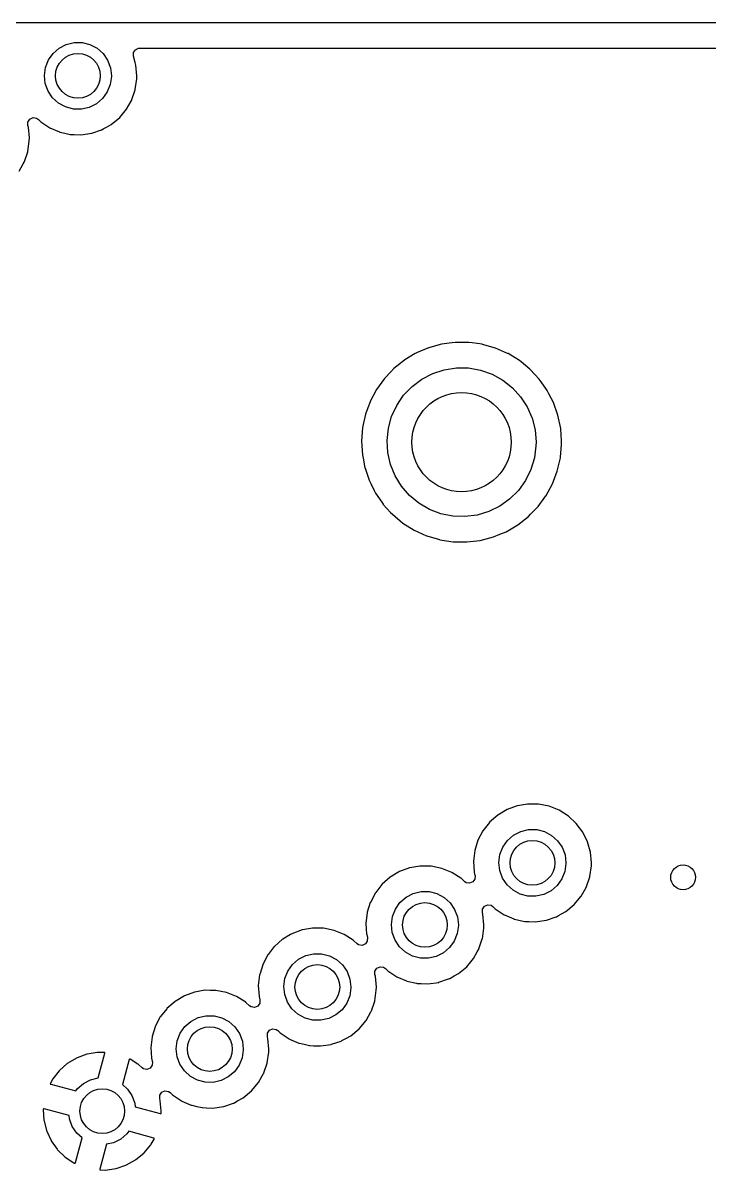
# Model space of a CAD drawing. Extents: x 64 to 233, y -134 to -59.
# Drawn here: x 147.24 to 161.05, y -106.22 to -83.13 of the extents above; entities that cross this region are included whole.
import ezdxf

# ---------------------------------------------------------------- set-up
doc = ezdxf.new("R2010")
doc.units = 0
doc.layers.add('BLACK', color=7, linetype='CONTINUOUS')

msp = doc.modelspace()

# ---------------------------------------------------------------- linework, layer by layer
at = {"layer": 'BLACK', "linetype": 'CONTINUOUS'}
for p, q in [((163.754, -83.1262), (141.101, -83.1262)), ((147.966, -83.6326), (148.11, -83.5582)), ((148.11, -83.5582), (148.268, -83.5203)), ((148.268, -83.5203), (148.43, -83.5212)), ((148.43, -83.5212), (148.587, -83.5607)), ((148.587, -83.5607), (148.73, -83.6366)), ((147.75, -83.8719), (147.844, -83.7392)), ((147.844, -83.7392), (147.966, -83.6326)), ((148.73, -83.6366), (148.851, -83.7445)), ((148.851, -83.7445), (148.943, -83.8781)), ((149.463, -83.7949), (149.464, -83.7239)), ((149.499, -83.9217), (149.463, -83.7949)), ((149.464, -83.7239), (149.503, -83.6646)), ((149.503, -83.6646), (149.568, -83.6358)), ((149.568, -83.6358), (149.584, -83.6347)), ((149.584, -83.6347), (163.692, -83.6347)), ((147.67, -84.1838), (147.691, -84.023)), ((147.691, -84.023), (147.75, -83.8719)), ((148.943, -83.8781), (149.001, -84.0299)), ((149.001, -84.0299), (149.02, -84.1909)), ((149.514, -83.9743), (149.499, -83.9217)), ((149.534, -84.1909), (149.514, -83.9743)), ((147.688, -84.345), (147.67, -84.1838)), ((149.02, -84.205), (148.997, -84.3656)), ((149.02, -84.1909), (149.02, -84.205)), ((149.501, -84.4683), (149.532, -84.2531)), ((149.532, -84.2531), (149.534, -84.1909)), ((147.744, -84.4973), (147.688, -84.345)), ((147.834, -84.6319), (147.744, -84.4973)), ((148.937, -84.5161), (148.842, -84.6478)), ((148.997, -84.3656), (148.937, -84.5161)), ((149.433, -84.6688), (149.499, -84.4738)), ((149.499, -84.4738), (149.501, -84.4683)), ((149.499, -84.4738), (149.499, -84.4738)), ((147.954, -84.7411), (147.834, -84.6319)), ((148.097, -84.8185), (147.954, -84.7411)), ((148.719, -84.7531), (148.574, -84.826)), ((148.842, -84.6478), (148.719, -84.7531)), ((149.325, -84.8641), (149.414, -84.7041)), ((149.414, -84.7041), (149.428, -84.6793)), ((149.428, -84.6793), (149.431, -84.6743)), ((149.428, -84.6793), (149.428, -84.6793)), ((149.431, -84.6743), (149.433, -84.6688)), ((149.433, -84.6688), (149.433, -84.6688)), ((148.254, -84.8596), (148.097, -84.8185)), ((148.416, -84.8622), (148.254, -84.8596)), ((148.574, -84.826), (148.416, -84.8622)), ((149.186, -85.0313), (149.325, -84.8641)), ((147.34, -85.1209), (147.379, -85.0616)), ((147.34, -85.1919), (147.34, -85.1209)), ((147.349, -85.2243), (147.34, -85.1919)), ((147.369, -85.4409), (147.349, -85.2243)), ((147.379, -85.0616), (147.444, -85.0328)), ((147.444, -85.0328), (147.514, -85.0437)), ((147.514, -85.0437), (147.549, -85.0675)), ((147.549, -85.0675), (147.597, -85.1146)), ((147.597, -85.1146), (147.778, -85.2354)), ((148.856, -85.2612), (148.922, -85.2243)), ((148.922, -85.2243), (149.018, -85.1704)), ((149.018, -85.1704), (149.186, -85.0313)), ((147.367, -85.5031), (147.369, -85.4409)), ((147.778, -85.2354), (147.783, -85.2377)), ((147.783, -85.2377), (147.783, -85.2377)), ((147.783, -85.2377), (147.973, -85.319)), ((147.973, -85.319), (147.973, -85.319)), ((147.973, -85.319), (147.978, -85.3213)), ((147.978, -85.3213), (147.983, -85.3225)), ((147.983, -85.3225), (148.082, -85.3447)), ((148.082, -85.3447), (148.19, -85.3693)), ((148.19, -85.3693), (148.196, -85.3695)), ((148.196, -85.3695), (148.196, -85.3695)), ((148.196, -85.3695), (148.269, -85.3724)), ((148.269, -85.3724), (148.407, -85.3778)), ((148.407, -85.3778), (148.623, -85.3466)), ((148.623, -85.3466), (148.628, -85.3447)), ((148.628, -85.3447), (148.823, -85.2785)), ((148.628, -85.3447), (148.628, -85.3447)), ((148.823, -85.2785), (148.829, -85.2767)), ((148.823, -85.2785), (148.823, -85.2785)), ((148.829, -85.2767), (148.856, -85.2612)), ((147.336, -85.7183), (147.367, -85.5031)), ((147.263, -85.9293), (147.266, -85.9243)), ((147.266, -85.9243), (147.268, -85.9188)), ((147.268, -85.9188), (147.334, -85.7238)), ((147.268, -85.9188), (147.268, -85.9188)), ((147.334, -85.7238), (147.336, -85.7183)), ((147.334, -85.7238), (147.334, -85.7238)), ((147.16, -86.1141), (147.246, -85.9603)), ((147.246, -85.9603), (147.263, -85.9293)), ((147.263, -85.9293), (147.263, -85.9293)), ((155.64, -89.6023), (155.406, -89.6664)), ((155.666, -89.5953), (155.64, -89.6023)), ((155.67, -89.5942), (155.666, -89.5953)), ((155.666, -89.5953), (155.666, -89.5953)), ((155.819, -89.5746), (155.67, -89.5942)), ((155.938, -89.559), (155.819, -89.5746)), ((155.942, -89.5584), (155.938, -89.559)), ((155.938, -89.559), (155.938, -89.559)), ((155.946, -89.5584), (155.942, -89.5584)), ((156.072, -89.5591), (155.946, -89.5584)), ((155.946, -89.5584), (155.946, -89.5584)), ((156.216, -89.5598), (156.072, -89.5591)), ((156.282, -89.5693), (156.216, -89.5598)), ((156.483, -89.5978), (156.282, -89.5693)), ((156.487, -89.5984), (156.483, -89.5978)), ((156.483, -89.5978), (156.483, -89.5978)), ((156.75, -89.6735), (156.487, -89.5984)), ((155.135, -89.7852), (154.923, -89.9123)), ((155.154, -89.7739), (155.135, -89.7852)), ((155.158, -89.7722), (155.154, -89.7739)), ((155.402, -89.6681), (155.158, -89.7722)), ((155.158, -89.7722), (155.158, -89.7722)), ((155.406, -89.6664), (155.402, -89.6681)), ((156.754, -89.6752), (156.75, -89.6735)), ((156.995, -89.7807), (156.754, -89.6752)), ((156.754, -89.6752), (156.754, -89.6752)), ((157.001, -89.7835), (156.995, -89.7807)), ((157.005, -89.7858), (157.001, -89.7835)), ((157.057, -89.8176), (157.005, -89.7858)), ((157.005, -89.7858), (157.005, -89.7858)), ((157.234, -89.9266), (157.057, -89.8176)), ((154.919, -89.9145), (154.706, -90.0857)), ((154.923, -89.9123), (154.919, -89.9145)), ((154.923, -89.9123), (154.923, -89.9123)), ((155.721, -90.1085), (155.964, -90.0713)), ((155.964, -90.0713), (156.209, -90.0743)), ((156.209, -90.0743), (156.451, -90.1174)), ((157.267, -89.9536), (157.234, -89.9266)), ((157.443, -90.0974), (157.267, -89.9536)), ((154.517, -90.2844), (154.357, -90.5068)), ((154.524, -90.2767), (154.517, -90.2844)), ((154.644, -90.15), (154.524, -90.2767)), ((154.706, -90.0857), (154.644, -90.15)), ((155.072, -90.4459), (155.269, -90.2983)), ((155.269, -90.2983), (155.487, -90.1848)), ((155.487, -90.1848), (155.721, -90.1085)), ((156.451, -90.1174), (156.683, -90.1994)), ((156.683, -90.1994), (156.898, -90.3182)), ((157.446, -90.1001), (157.443, -90.0974)), ((157.443, -90.0974), (157.443, -90.0974)), ((157.449, -90.1032), (157.446, -90.1001)), ((157.544, -90.2051), (157.449, -90.1032)), ((157.449, -90.1032), (157.449, -90.1032)), ((157.633, -90.3007), (157.544, -90.2051)), ((157.67, -90.3538), (157.633, -90.3007)), ((154.357, -90.5068), (154.229, -90.7488)), ((154.902, -90.6236), (155.072, -90.4459)), ((156.898, -90.3182), (157.091, -90.4706)), ((157.091, -90.4706), (157.257, -90.6524)), ((157.78, -90.5105), (157.67, -90.3538)), ((157.79, -90.5247), (157.78, -90.5105)), ((157.792, -90.5285), (157.79, -90.5247)), ((157.826, -90.5934), (157.792, -90.5285)), ((157.792, -90.5285), (157.792, -90.5285)), ((154.228, -90.7528), (154.182, -90.8768)), ((154.229, -90.7488), (154.228, -90.7528)), ((154.228, -90.7528), (154.228, -90.7528)), ((154.764, -90.8267), (154.902, -90.6236)), ((157.257, -90.6524), (157.39, -90.8588)), ((157.916, -90.7681), (157.826, -90.5934)), ((158.007, -91.0262), (157.916, -90.7681)), ((154.135, -91.006), (154.077, -91.2735)), ((154.182, -90.8768), (154.135, -91.006)), ((154.66, -91.0497), (154.764, -90.8267)), ((157.39, -90.8588), (157.488, -91.0842)), ((154.595, -91.2866), (154.66, -91.0497)), ((157.488, -91.0842), (157.548, -91.3226)), ((158.063, -91.2944), (158.007, -91.0262)), ((154.077, -91.2735), (154.055, -91.5465)), ((154.569, -91.531), (154.595, -91.2866)), ((157.548, -91.3226), (157.568, -91.5676)), ((158.063, -91.2987), (158.063, -91.2944)), ((158.08, -91.5423), (158.063, -91.2987)), ((158.063, -91.2987), (158.063, -91.2987)), ((154.055, -91.5465), (154.071, -91.8199)), ((154.583, -91.7764), (154.569, -91.531)), ((157.566, -91.6409), (157.534, -91.8846)), ((157.568, -91.5676), (157.566, -91.6409)), ((158.058, -91.8703), (158.081, -91.6123)), ((158.081, -91.5676), (158.08, -91.5423)), ((158.081, -91.6098), (158.081, -91.5676)), ((158.081, -91.6123), (158.081, -91.6098)), ((158.081, -91.6123), (158.081, -91.6123)), ((154.071, -91.8199), (154.072, -91.8242)), ((154.072, -91.8242), (154.072, -91.8242)), ((154.072, -91.8242), (154.091, -91.9214)), ((154.091, -91.9214), (154.124, -92.0887)), ((154.637, -92.0162), (154.583, -91.7764)), ((157.534, -91.8846), (157.463, -92.1198)), ((157.995, -92.1495), (158.057, -91.8826)), ((158.057, -91.8826), (158.058, -91.8703)), ((154.124, -92.0887), (154.125, -92.0927)), ((154.125, -92.0927), (154.125, -92.0927)), ((154.125, -92.0927), (154.208, -92.3352)), ((154.729, -92.2439), (154.637, -92.0162)), ((157.463, -92.1198), (157.354, -92.3402)), ((157.899, -92.4057), (157.995, -92.1495)), ((154.208, -92.3352), (154.212, -92.3478)), ((154.212, -92.3478), (154.239, -92.4017)), ((154.858, -92.4535), (154.729, -92.2439)), ((157.354, -92.3402), (157.211, -92.5398)), ((154.239, -92.4017), (154.311, -92.5435)), ((154.311, -92.5435), (154.335, -92.5924)), ((154.335, -92.5924), (154.338, -92.596)), ((154.338, -92.596), (154.338, -92.596)), ((154.338, -92.596), (154.463, -92.7775)), ((155.019, -92.6393), (154.858, -92.4535)), ((157.211, -92.5398), (157.036, -92.7133)), ((157.772, -92.6398), (157.897, -92.4095)), ((157.897, -92.4095), (157.899, -92.4057)), ((157.897, -92.4095), (157.897, -92.4095)), ((154.463, -92.7775), (154.49, -92.8181)), ((154.49, -92.8181), (154.493, -92.8213)), ((154.493, -92.8213), (154.493, -92.8213)), ((154.493, -92.8213), (154.639, -92.9815)), ((155.208, -92.7964), (155.019, -92.6393)), ((155.42, -92.9204), (155.208, -92.7964)), ((156.836, -92.8561), (156.616, -92.9642)), ((157.036, -92.7133), (156.836, -92.8561)), ((157.608, -92.8636), (157.765, -92.6498)), ((157.765, -92.6498), (157.768, -92.6464)), ((157.768, -92.6464), (157.772, -92.6398)), ((154.639, -92.9815), (154.675, -93.0207)), ((154.675, -93.0207), (154.885, -93.1963)), ((155.65, -93.0081), (155.42, -92.9204)), ((155.891, -93.0571), (155.65, -93.0081)), ((156.136, -93.0661), (155.891, -93.0571)), ((156.38, -93.0348), (156.136, -93.0661)), ((156.616, -92.9642), (156.38, -93.0348)), ((157.2, -93.2327), (157.415, -93.0637)), ((157.415, -93.0637), (157.457, -93.0207)), ((157.457, -93.0207), (157.557, -92.9172)), ((157.557, -92.9172), (157.606, -92.8671)), ((157.606, -92.8671), (157.608, -92.8636)), ((157.608, -92.8636), (157.608, -92.8636)), ((154.885, -93.1963), (154.889, -93.1986)), ((154.889, -93.1986), (155.113, -93.3396)), ((156.963, -93.3709), (157.2, -93.2327)), ((155.113, -93.3396), (155.113, -93.3396)), ((155.113, -93.3396), (155.117, -93.3419)), ((155.117, -93.3419), (155.185, -93.3725)), ((155.185, -93.3725), (155.363, -93.4528)), ((155.363, -93.4528), (155.363, -93.4528)), ((155.363, -93.4528), (155.366, -93.4546)), ((155.366, -93.4546), (155.371, -93.4558)), ((155.371, -93.4558), (155.371, -93.4558)), ((155.371, -93.4558), (155.625, -93.5311)), ((155.625, -93.5311), (155.625, -93.5311)), ((155.625, -93.5311), (155.629, -93.5323)), ((155.629, -93.5323), (155.633, -93.533)), ((155.633, -93.533), (155.633, -93.533)), ((155.633, -93.533), (155.896, -93.5731)), ((156.174, -93.5781), (156.445, -93.5452)), ((156.445, -93.5452), (156.71, -93.4757)), ((156.71, -93.4757), (156.714, -93.474)), ((156.714, -93.474), (156.837, -93.4233)), ((156.714, -93.474), (156.714, -93.474)), ((156.837, -93.4233), (156.963, -93.3709)), ((155.896, -93.5731), (155.896, -93.5731)), ((155.896, -93.5731), (155.9, -93.5738)), ((155.9, -93.5738), (156.039, -93.5759)), ((156.039, -93.5759), (156.169, -93.578)), ((156.169, -93.578), (156.169, -93.578)), ((156.169, -93.578), (156.174, -93.5781)), ((157.396, -98.8552), (157.193, -98.8901)), ((157.402, -98.8542), (157.396, -98.8552)), ((157.396, -98.8552), (157.396, -98.8552)), ((157.505, -98.8556), (157.402, -98.8542)), ((157.614, -98.857), (157.505, -98.8556)), ((157.619, -98.8571), (157.614, -98.857)), ((157.614, -98.857), (157.614, -98.857)), ((157.833, -98.8995), (157.619, -98.8571)), ((156.797, -99.0776), (156.633, -99.221)), ((156.983, -98.9663), (156.797, -99.0776)), ((157.188, -98.8911), (156.983, -98.9663)), ((157.193, -98.8901), (157.188, -98.8911)), ((157.193, -98.8901), (157.193, -98.8901)), ((158.035, -98.9801), (157.833, -98.8995)), ((158.219, -99.0962), (158.035, -98.9801)), ((156.629, -99.2255), (156.549, -99.3275)), ((156.633, -99.221), (156.629, -99.2255)), ((158.378, -99.2438), (158.219, -99.0962)), ((158.509, -99.4181), (158.378, -99.2438)), ((156.498, -99.3918), (156.397, -99.5843)), ((156.549, -99.3275), (156.498, -99.3918)), ((156.994, -99.5875), (157.116, -99.4809)), ((157.116, -99.4809), (157.26, -99.4065)), ((157.26, -99.4065), (157.418, -99.3686)), ((157.418, -99.3686), (157.58, -99.3695)), ((157.58, -99.3695), (157.737, -99.409)), ((157.737, -99.409), (157.88, -99.4849)), ((157.88, -99.4849), (158.001, -99.5927)), ((158.605, -99.6132), (158.509, -99.4181)), ((156.397, -99.5843), (156.333, -99.792)), ((156.841, -99.8713), (156.9, -99.7202)), ((156.9, -99.7202), (156.994, -99.5875)), ((158.001, -99.5927), (158.093, -99.7264)), ((158.093, -99.7264), (158.151, -99.8781)), ((158.606, -99.6188), (158.605, -99.6132)), ((158.659, -99.8063), (158.606, -99.6188)), ((156.333, -99.792), (156.307, -100.008)), ((156.307, -100.008), (156.321, -100.225)), ((156.82, -100.032), (156.841, -99.8713)), ((158.151, -99.8781), (158.17, -100.039)), ((158.664, -99.8225), (158.659, -99.8063)), ((158.684, -100.039), (158.664, -99.8225)), ((154.818, -100.216), (154.631, -100.328)), ((155.022, -100.141), (154.818, -100.216)), ((155.028, -100.14), (155.022, -100.141)), ((155.231, -100.105), (155.028, -100.14)), ((155.028, -100.14), (155.028, -100.14)), ((155.237, -100.104), (155.231, -100.105)), ((155.231, -100.105), (155.231, -100.105)), ((155.339, -100.106), (155.237, -100.104)), ((155.449, -100.107), (155.339, -100.106)), ((155.454, -100.107), (155.449, -100.107)), ((155.449, -100.107), (155.449, -100.107)), ((155.668, -100.15), (155.454, -100.107)), ((155.87, -100.23), (155.668, -100.15)), ((156.054, -100.346), (155.87, -100.23)), ((156.321, -100.225), (156.323, -100.231)), ((156.323, -100.231), (156.323, -100.231)), ((156.323, -100.231), (156.33, -100.262)), ((156.838, -100.193), (156.82, -100.032)), ((156.894, -100.346), (156.838, -100.193)), ((158.147, -100.214), (158.087, -100.364)), ((158.17, -100.053), (158.147, -100.214)), ((158.17, -100.039), (158.17, -100.053)), ((158.651, -100.317), (158.682, -100.101)), ((158.682, -100.101), (158.684, -100.039)), ((154.464, -100.476), (154.34, -100.633)), ((154.468, -100.471), (154.464, -100.476)), ((154.631, -100.328), (154.468, -100.471)), ((156.058, -100.35), (156.054, -100.346)), ((156.131, -100.418), (156.058, -100.35)), ((156.058, -100.35), (156.058, -100.35)), ((156.16, -100.438), (156.131, -100.418)), ((156.23, -100.451), (156.16, -100.438)), ((156.296, -100.423), (156.23, -100.451)), ((156.336, -100.365), (156.296, -100.423)), ((156.33, -100.262), (156.338, -100.292)), ((156.339, -100.294), (156.336, -100.365)), ((156.338, -100.292), (156.339, -100.294)), ((156.984, -100.48), (156.894, -100.346)), ((158.087, -100.364), (157.992, -100.496)), ((158.583, -100.517), (158.649, -100.322)), ((158.649, -100.322), (158.651, -100.317)), ((158.649, -100.322), (158.649, -100.322)), ((154.333, -100.642), (154.232, -100.834)), ((154.34, -100.633), (154.333, -100.642)), ((154.951, -100.731), (155.095, -100.656)), ((155.095, -100.656), (155.252, -100.619)), ((155.252, -100.619), (155.415, -100.619)), ((155.415, -100.619), (155.572, -100.659)), ((155.572, -100.659), (155.715, -100.735)), ((157.104, -100.589), (156.984, -100.48)), ((157.247, -100.667), (157.104, -100.589)), ((157.404, -100.708), (157.247, -100.667)), ((157.566, -100.71), (157.404, -100.708)), ((157.724, -100.674), (157.566, -100.71)), ((157.869, -100.601), (157.724, -100.674)), ((157.992, -100.496), (157.869, -100.601)), ((158.475, -100.712), (158.575, -100.533)), ((158.575, -100.533), (158.578, -100.528)), ((158.578, -100.528), (158.581, -100.523)), ((158.578, -100.528), (158.578, -100.528)), ((158.581, -100.523), (158.583, -100.517)), ((158.583, -100.517), (158.583, -100.517)), ((154.23, -100.84), (154.17, -101.033)), ((154.232, -100.834), (154.23, -100.84)), ((154.735, -100.97), (154.828, -100.837)), ((154.828, -100.837), (154.951, -100.731)), ((155.715, -100.735), (155.836, -100.843)), ((155.836, -100.843), (155.928, -100.976)), ((156.49, -100.969), (156.529, -100.91)), ((156.529, -100.91), (156.594, -100.881)), ((156.594, -100.881), (156.664, -100.892)), ((156.664, -100.892), (156.699, -100.916)), ((156.699, -100.916), (156.747, -100.963)), ((158.168, -101.019), (158.336, -100.88)), ((158.336, -100.88), (158.475, -100.712)), ((154.167, -101.042), (154.142, -101.258)), ((154.17, -101.033), (154.167, -101.042)), ((154.655, -101.282), (154.676, -101.121)), ((154.676, -101.121), (154.735, -100.97)), ((155.928, -100.976), (155.986, -101.128)), ((155.986, -101.128), (156.005, -101.289)), ((156.49, -101.04), (156.49, -100.969)), ((156.499, -101.073), (156.49, -101.04)), ((156.519, -101.289), (156.499, -101.073)), ((156.747, -100.963), (156.928, -101.084)), ((156.928, -101.084), (156.933, -101.086)), ((156.933, -101.086), (156.933, -101.086)), ((156.933, -101.086), (157.123, -101.167)), ((157.123, -101.167), (157.123, -101.167)), ((157.123, -101.167), (157.128, -101.17)), ((157.128, -101.17), (157.133, -101.171)), ((157.133, -101.171), (157.306, -101.21)), ((157.778, -101.193), (157.973, -101.127)), ((157.973, -101.127), (157.979, -101.125)), ((157.973, -101.127), (157.973, -101.127)), ((157.979, -101.125), (158.021, -101.101)), ((158.021, -101.101), (158.081, -101.068)), ((158.081, -101.068), (158.168, -101.019)), ((152.857, -101.391), (152.653, -101.466)), ((152.863, -101.39), (152.857, -101.391)), ((153.066, -101.355), (152.863, -101.39)), ((152.863, -101.39), (152.863, -101.39)), ((153.072, -101.354), (153.066, -101.355)), ((153.066, -101.355), (153.066, -101.355)), ((153.174, -101.356), (153.072, -101.354)), ((153.283, -101.357), (153.174, -101.356)), ((153.289, -101.357), (153.283, -101.357)), ((153.283, -101.357), (153.283, -101.357)), ((153.503, -101.4), (153.289, -101.357)), ((153.705, -101.48), (153.503, -101.4)), ((154.142, -101.258), (154.156, -101.475)), ((154.673, -101.443), (154.655, -101.282)), ((156.005, -101.303), (155.982, -101.464)), ((156.005, -101.289), (156.005, -101.303)), ((156.486, -101.567), (156.517, -101.351)), ((156.517, -101.351), (156.519, -101.289)), ((157.306, -101.21), (157.34, -101.218)), ((157.34, -101.218), (157.346, -101.218)), ((157.346, -101.218), (157.346, -101.218)), ((157.346, -101.218), (157.419, -101.221)), ((157.419, -101.221), (157.557, -101.226)), ((157.557, -101.226), (157.773, -101.195)), ((157.773, -101.195), (157.778, -101.193)), ((157.778, -101.193), (157.778, -101.193)), ((152.466, -101.578), (152.303, -101.721)), ((152.473, -101.574), (152.466, -101.578)), ((152.625, -101.483), (152.473, -101.574)), ((152.653, -101.466), (152.625, -101.483)), ((153.889, -101.596), (153.705, -101.48)), ((153.893, -101.6), (153.889, -101.596)), ((153.966, -101.668), (153.893, -101.6)), ((153.893, -101.6), (153.893, -101.6)), ((154.171, -101.615), (154.131, -101.673)), ((154.156, -101.475), (154.158, -101.481)), ((154.158, -101.481), (154.158, -101.481)), ((154.158, -101.481), (154.174, -101.544)), ((154.174, -101.544), (154.171, -101.615)), ((154.729, -101.596), (154.673, -101.443)), ((154.819, -101.73), (154.729, -101.596)), ((155.922, -101.614), (155.827, -101.746)), ((155.982, -101.464), (155.922, -101.614)), ((156.418, -101.767), (156.484, -101.572)), ((156.484, -101.572), (156.486, -101.567)), ((156.484, -101.572), (156.484, -101.572)), ((152.299, -101.726), (152.175, -101.883)), ((152.303, -101.721), (152.299, -101.726)), ((153.995, -101.688), (153.966, -101.668)), ((154.065, -101.701), (153.995, -101.688)), ((154.131, -101.673), (154.065, -101.701)), ((154.939, -101.839), (154.819, -101.73)), ((155.082, -101.917), (154.939, -101.839)), ((155.704, -101.851), (155.559, -101.924)), ((155.827, -101.746), (155.704, -101.851)), ((156.31, -101.962), (156.384, -101.829)), ((156.384, -101.829), (156.413, -101.778)), ((156.413, -101.778), (156.416, -101.773)), ((156.413, -101.778), (156.413, -101.778)), ((156.416, -101.773), (156.418, -101.767)), ((156.418, -101.767), (156.418, -101.767)), ((152.065, -102.09), (152.011, -102.265)), ((152.067, -102.084), (152.065, -102.09)), ((152.168, -101.892), (152.067, -102.084)), ((152.175, -101.883), (152.168, -101.892)), ((152.57, -102.22), (152.663, -102.087)), ((152.663, -102.087), (152.786, -101.981)), ((152.786, -101.981), (152.93, -101.906)), ((152.93, -101.906), (153.087, -101.869)), ((153.087, -101.869), (153.25, -101.869)), ((153.25, -101.869), (153.407, -101.909)), ((153.407, -101.909), (153.55, -101.985)), ((153.55, -101.985), (153.671, -102.093)), ((153.671, -102.093), (153.763, -102.226)), ((155.238, -101.958), (155.082, -101.917)), ((155.401, -101.96), (155.238, -101.958)), ((155.559, -101.924), (155.401, -101.96)), ((156.171, -102.13), (156.31, -101.962)), ((152.002, -102.292), (151.977, -102.508)), ((152.011, -102.265), (152.002, -102.292)), ((152.511, -102.371), (152.57, -102.22)), ((153.763, -102.226), (153.821, -102.378)), ((154.325, -102.219), (154.364, -102.16)), ((154.325, -102.29), (154.325, -102.219)), ((154.334, -102.323), (154.325, -102.29)), ((154.354, -102.539), (154.334, -102.323)), ((154.364, -102.16), (154.429, -102.131)), ((154.429, -102.131), (154.499, -102.142)), ((154.499, -102.142), (154.534, -102.166)), ((154.534, -102.166), (154.582, -102.213)), ((154.582, -102.213), (154.763, -102.334)), ((155.832, -102.365), (155.917, -102.317)), ((155.917, -102.317), (156.003, -102.269)), ((156.003, -102.269), (156.171, -102.13)), ((151.977, -102.508), (151.991, -102.725)), ((152.49, -102.532), (152.511, -102.371)), ((152.508, -102.693), (152.49, -102.532)), ((153.84, -102.553), (153.817, -102.714)), ((153.821, -102.378), (153.84, -102.539)), ((153.84, -102.539), (153.84, -102.553)), ((154.352, -102.601), (154.354, -102.539)), ((154.763, -102.334), (154.768, -102.336)), ((154.768, -102.336), (154.768, -102.336)), ((154.768, -102.336), (154.957, -102.417)), ((154.957, -102.417), (154.957, -102.417)), ((154.957, -102.417), (154.963, -102.42)), ((154.963, -102.42), (154.968, -102.421)), ((154.968, -102.421), (155.162, -102.465)), ((155.162, -102.465), (155.175, -102.468)), ((155.175, -102.468), (155.181, -102.468)), ((155.181, -102.468), (155.181, -102.468)), ((155.181, -102.468), (155.254, -102.471)), ((155.254, -102.471), (155.392, -102.476)), ((155.392, -102.476), (155.608, -102.445)), ((155.608, -102.445), (155.613, -102.443)), ((155.613, -102.443), (155.808, -102.377)), ((155.613, -102.443), (155.613, -102.443)), ((155.808, -102.377), (155.813, -102.375)), ((155.808, -102.377), (155.808, -102.377)), ((155.813, -102.375), (155.832, -102.365)), ((150.488, -102.716), (150.301, -102.828)), ((150.692, -102.641), (150.488, -102.716)), ((150.698, -102.64), (150.692, -102.641)), ((150.901, -102.605), (150.698, -102.64)), ((150.698, -102.64), (150.698, -102.64)), ((150.907, -102.604), (150.901, -102.605)), ((150.901, -102.605), (150.901, -102.605)), ((151.009, -102.606), (150.907, -102.604)), ((151.118, -102.607), (151.009, -102.606)), ((151.124, -102.607), (151.118, -102.607)), ((151.118, -102.607), (151.118, -102.607)), ((151.338, -102.65), (151.124, -102.607)), ((151.54, -102.73), (151.338, -102.65)), ((151.723, -102.846), (151.54, -102.73)), ((151.991, -102.725), (151.992, -102.731)), ((151.992, -102.731), (151.992, -102.731)), ((151.992, -102.731), (152.009, -102.794)), ((152.564, -102.846), (152.508, -102.693)), ((153.817, -102.714), (153.757, -102.864)), ((154.321, -102.817), (154.352, -102.601)), ((150.134, -102.976), (150.008, -103.136)), ((150.138, -102.971), (150.134, -102.976)), ((150.301, -102.828), (150.138, -102.971)), ((151.728, -102.85), (151.723, -102.846)), ((151.801, -102.918), (151.728, -102.85)), ((151.728, -102.85), (151.728, -102.85)), ((151.83, -102.938), (151.801, -102.918)), ((151.9, -102.951), (151.83, -102.938)), ((151.965, -102.923), (151.9, -102.951)), ((152.006, -102.865), (151.965, -102.923)), ((152.009, -102.794), (152.006, -102.865)), ((152.654, -102.98), (152.564, -102.846)), ((152.774, -103.089), (152.654, -102.98)), ((153.662, -102.996), (153.539, -103.101)), ((153.757, -102.864), (153.662, -102.996)), ((154.251, -103.023), (154.253, -103.017)), ((154.253, -103.017), (154.319, -102.822)), ((154.253, -103.017), (154.253, -103.017)), ((154.319, -102.822), (154.321, -102.817)), ((154.319, -102.822), (154.319, -102.822)), ((150.003, -103.142), (149.902, -103.334)), ((150.008, -103.136), (150.003, -103.142)), ((150.498, -103.337), (150.621, -103.231)), ((150.621, -103.231), (150.765, -103.156)), ((150.765, -103.156), (150.922, -103.119)), ((150.922, -103.119), (151.085, -103.119)), ((151.085, -103.119), (151.242, -103.159)), ((151.242, -103.159), (151.385, -103.235)), ((151.385, -103.235), (151.506, -103.343)), ((152.917, -103.167), (152.774, -103.089)), ((153.073, -103.208), (152.917, -103.167)), ((153.236, -103.21), (153.073, -103.208)), ((153.394, -103.174), (153.236, -103.21)), ((153.539, -103.101), (153.394, -103.174)), ((154.005, -103.38), (154.145, -103.212)), ((154.145, -103.212), (154.242, -103.038)), ((154.242, -103.038), (154.248, -103.028)), ((154.248, -103.028), (154.251, -103.023)), ((154.248, -103.028), (154.248, -103.028)), ((149.9, -103.34), (149.84, -103.534)), ((149.902, -103.334), (149.9, -103.34)), ((150.346, -103.621), (150.405, -103.47)), ((150.405, -103.47), (150.498, -103.337)), ((151.506, -103.343), (151.598, -103.476)), ((151.598, -103.476), (151.655, -103.628)), ((152.159, -103.54), (152.16, -103.469)), ((152.16, -103.469), (152.199, -103.41)), ((152.199, -103.41), (152.264, -103.381)), ((152.264, -103.381), (152.334, -103.392)), ((152.334, -103.392), (152.369, -103.416)), ((152.369, -103.416), (152.417, -103.463)), ((152.417, -103.463), (152.598, -103.584)), ((153.838, -103.519), (154.005, -103.38)), ((149.837, -103.542), (149.812, -103.758)), ((149.84, -103.534), (149.837, -103.542)), ((150.325, -103.782), (150.346, -103.621)), ((151.655, -103.628), (151.675, -103.789)), ((152.162, -103.549), (152.159, -103.54)), ((152.169, -103.573), (152.162, -103.549)), ((152.189, -103.789), (152.169, -103.573)), ((152.598, -103.584), (152.603, -103.586)), ((152.603, -103.586), (152.603, -103.586)), ((152.603, -103.586), (152.792, -103.667)), ((152.792, -103.667), (152.792, -103.667)), ((152.792, -103.667), (152.798, -103.67)), ((152.798, -103.67), (152.803, -103.671)), ((152.803, -103.671), (152.901, -103.693)), ((152.901, -103.693), (153.01, -103.718)), ((153.227, -103.726), (153.442, -103.695)), ((153.442, -103.695), (153.448, -103.693)), ((153.448, -103.693), (153.643, -103.627)), ((153.448, -103.693), (153.448, -103.693)), ((153.643, -103.627), (153.648, -103.625)), ((153.643, -103.627), (153.643, -103.627)), ((153.648, -103.625), (153.661, -103.618)), ((153.661, -103.618), (153.752, -103.567)), ((153.752, -103.567), (153.838, -103.519)), ((148.522, -103.894), (148.329, -103.965)), ((148.533, -103.891), (148.522, -103.894)), ((148.736, -103.856), (148.533, -103.891)), ((148.747, -103.855), (148.736, -103.856)), ((148.875, -103.856), (148.747, -103.855)), ((148.751, -104.37), (148.884, -103.874)), ((148.884, -103.86), (148.875, -103.856)), ((148.884, -103.874), (148.884, -103.86)), ((149.812, -103.758), (149.826, -103.975)), ((150.343, -103.943), (150.325, -103.782)), ((150.399, -104.096), (150.343, -103.943)), ((151.675, -103.803), (151.652, -103.964)), ((151.675, -103.789), (151.675, -103.803)), ((152.156, -104.067), (152.187, -103.851)), ((152.187, -103.851), (152.189, -103.789)), ((153.01, -103.718), (153.016, -103.718)), ((153.016, -103.718), (153.016, -103.718)), ((153.016, -103.718), (153.089, -103.721)), ((153.089, -103.721), (153.227, -103.726)), ((148.132, -104.082), (147.977, -104.218)), ((148.142, -104.075), (148.132, -104.082)), ((148.318, -103.97), (148.142, -104.075)), ((148.329, -103.965), (148.318, -103.97)), ((149.377, -103.996), (149.241, -104.504)), ((149.382, -103.99), (149.377, -103.996)), ((149.396, -103.994), (149.382, -103.99)), ((149.553, -104.093), (149.396, -103.994)), ((149.562, -104.1), (149.553, -104.093)), ((149.636, -104.169), (149.562, -104.1)), ((149.665, -104.189), (149.636, -104.169)), ((149.801, -104.174), (149.735, -104.201)), ((149.841, -104.116), (149.801, -104.174)), ((149.826, -103.975), (149.827, -103.981)), ((149.827, -103.981), (149.827, -103.981)), ((149.827, -103.981), (149.831, -103.994)), ((149.831, -103.994), (149.842, -104.038)), ((149.844, -104.045), (149.841, -104.116)), ((149.842, -104.038), (149.844, -104.045)), ((150.489, -104.23), (150.399, -104.096)), ((151.591, -104.114), (151.497, -104.246)), ((151.652, -103.964), (151.591, -104.114)), ((152.088, -104.267), (152.154, -104.072)), ((152.154, -104.072), (152.156, -104.067)), ((152.154, -104.072), (152.154, -104.072)), ((147.836, -104.397), (147.793, -104.479)), ((147.842, -104.388), (147.836, -104.397)), ((147.97, -104.226), (147.842, -104.388)), ((147.977, -104.218), (147.97, -104.226)), ((148.455, -104.481), (148.6, -104.406)), ((148.6, -104.406), (148.751, -104.37)), ((149.735, -104.201), (149.665, -104.189)), ((150.609, -104.339), (150.489, -104.23)), ((150.751, -104.417), (150.609, -104.339)), ((151.373, -104.351), (151.229, -104.424)), ((151.497, -104.246), (151.373, -104.351)), ((151.979, -104.462), (152.053, -104.331)), ((152.053, -104.331), (152.083, -104.278)), ((152.083, -104.278), (152.086, -104.273)), ((152.083, -104.278), (152.083, -104.278)), ((152.086, -104.273), (152.088, -104.267)), ((152.088, -104.267), (152.088, -104.267)), ((147.793, -104.479), (147.79, -104.493)), ((147.79, -104.493), (147.798, -104.498)), ((147.798, -104.498), (148.301, -104.633)), ((148.301, -104.633), (148.333, -104.587)), ((148.333, -104.587), (148.455, -104.481)), ((149.241, -104.504), (149.341, -104.593)), ((149.341, -104.593), (149.433, -104.726)), ((150.033, -104.659), (150.098, -104.63)), ((150.098, -104.63), (150.169, -104.641)), ((150.908, -104.458), (150.751, -104.417)), ((151.07, -104.46), (150.908, -104.458)), ((151.229, -104.424), (151.07, -104.46)), ((151.673, -104.769), (151.84, -104.63)), ((151.84, -104.63), (151.979, -104.462)), ((149.433, -104.726), (149.49, -104.878)), ((149.994, -104.719), (150.033, -104.659)), ((149.994, -104.789), (149.994, -104.719)), ((150.001, -104.817), (149.994, -104.789)), ((150.004, -104.828), (150.001, -104.817)), ((150.023, -105.035), (150.004, -104.828)), ((150.169, -104.641), (150.203, -104.665)), ((150.203, -104.665), (150.252, -104.713)), ((150.252, -104.713), (150.433, -104.834)), ((150.433, -104.834), (150.438, -104.836)), ((150.438, -104.836), (150.438, -104.836)), ((150.438, -104.836), (150.627, -104.917)), ((151.483, -104.875), (151.505, -104.863)), ((151.505, -104.863), (151.56, -104.832)), ((151.56, -104.832), (151.673, -104.769)), ((147.653, -104.99), (147.648, -105.003)), ((147.648, -105.003), (147.648, -105.014)), ((147.648, -105.014), (147.661, -105.219)), ((147.667, -104.989), (147.653, -104.99)), ((148.17, -105.124), (147.667, -104.989)), ((149.49, -104.878), (149.5, -104.954)), ((149.5, -104.954), (150.004, -105.089)), ((150.004, -105.089), (150.018, -105.089)), ((150.018, -105.089), (150.022, -105.08)), ((150.022, -105.08), (150.023, -105.043)), ((150.023, -105.043), (150.023, -105.035)), ((150.627, -104.917), (150.627, -104.917)), ((150.627, -104.917), (150.633, -104.92)), ((150.633, -104.92), (150.638, -104.921)), ((150.638, -104.921), (150.736, -104.943)), ((150.736, -104.943), (150.845, -104.968)), ((150.845, -104.968), (150.851, -104.968)), ((150.851, -104.968), (150.851, -104.968)), ((150.851, -104.968), (150.924, -104.971)), ((150.924, -104.971), (151.062, -104.976)), ((151.062, -104.976), (151.277, -104.945)), ((151.277, -104.945), (151.283, -104.943)), ((151.283, -104.943), (151.478, -104.877)), ((151.283, -104.943), (151.283, -104.943)), ((151.478, -104.877), (151.483, -104.875)), ((151.478, -104.877), (151.478, -104.877)), ((147.661, -105.219), (147.663, -105.231)), ((147.663, -105.231), (147.714, -105.43)), ((148.178, -105.193), (148.17, -105.124)), ((148.233, -105.346), (148.178, -105.193)), ((147.714, -105.43), (147.717, -105.441)), ((147.717, -105.441), (147.804, -105.628)), ((148.324, -105.48), (148.233, -105.346)), ((148.428, -105.575), (148.324, -105.48)), ((149.332, -105.496), (149.208, -105.601)), ((149.368, -105.445), (149.332, -105.496)), ((149.873, -105.58), (149.368, -105.445)), ((147.804, -105.628), (147.809, -105.638)), ((147.809, -105.638), (147.928, -105.806)), ((148.294, -106.075), (148.428, -105.575)), ((148.919, -105.707), (148.786, -106.204)), ((149.064, -105.674), (148.919, -105.707)), ((149.208, -105.601), (149.064, -105.674)), ((149.679, -105.875), (149.81, -105.717)), ((149.81, -105.717), (149.817, -105.707)), ((149.817, -105.707), (149.877, -105.6)), ((149.88, -105.586), (149.873, -105.58)), ((149.877, -105.6), (149.88, -105.586)), ((147.928, -105.806), (147.936, -105.815)), ((147.936, -105.815), (148.083, -105.958)), ((148.083, -105.958), (148.092, -105.966)), ((148.092, -105.966), (148.263, -106.08)), ((149.323, -106.122), (149.503, -106.021)), ((149.503, -106.021), (149.512, -106.015)), ((149.512, -106.015), (149.671, -105.883)), ((149.671, -105.883), (149.679, -105.875)), ((148.263, -106.08), (148.273, -106.085)), ((148.273, -106.085), (148.287, -106.087)), ((148.287, -106.087), (148.294, -106.075)), ((148.786, -106.204), (148.786, -106.218)), ((148.786, -106.218), (148.795, -106.222)), ((148.795, -106.222), (148.891, -106.225)), ((148.891, -106.225), (148.903, -106.225)), ((148.903, -106.225), (149.106, -106.195)), ((149.106, -106.195), (149.118, -106.193)), ((149.118, -106.193), (149.313, -106.126)), ((149.313, -106.126), (149.323, -106.122))]:
    msp.add_line(p, q, dxfattribs=at)
at = {"layer": 'BLACK'}
for centre, radius in [((148.345, -84.1909), 0.45), ((156.068, -91.5676), 1), ((157.495, -100.039), 0.45), ((160.528, -100.33), 0.25), ((155.33, -101.289), 0.45), ((153.165, -102.539), 0.45), ((151, -103.789), 0.45), ((148.835, -105.039), 0.45)]:
    msp.add_circle(centre, radius, dxfattribs=at)

doc.saveas('drawing.dxf')
